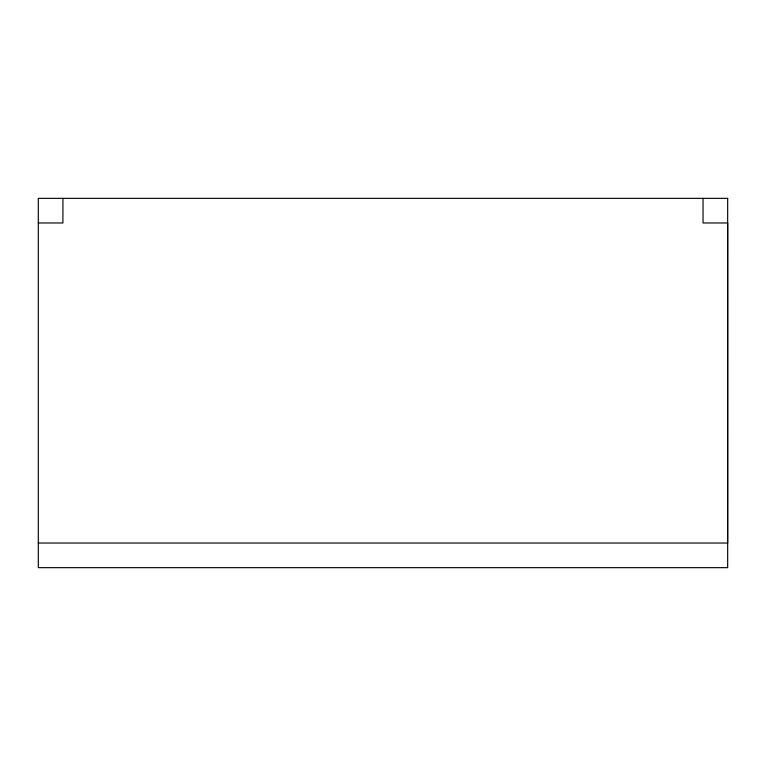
<?xml version="1.0" encoding="UTF-8"?>
<svg xmlns="http://www.w3.org/2000/svg" width="766" height="766" viewBox="0 0 766 766"><rect width="100%" height="100%" fill="white"/><g stroke="black" fill="none" stroke-linecap="round" stroke-linejoin="round"><path stroke-width="1.15" d="M38.3 222.973L62.917 222.973L62.917 198.346M38.3 543.027L727.662 543.027L727.7 222.973L703.044 222.973L703.044 198.346M727.7 198.346L38.3 198.346L38.3 567.654L727.662 567.654L727.662 198.346"/></g></svg>
